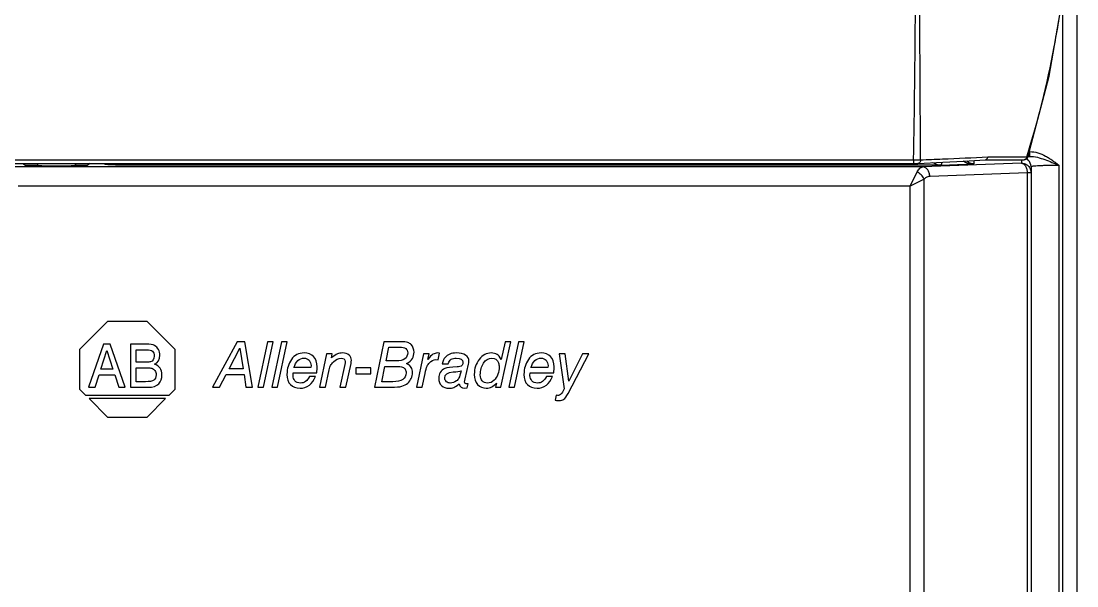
# Model space of a CAD drawing. Header units: inches. Extents: x -38 to 199, y -310 to 64.
# Drawn here: x 20.174 to 22.349, y 54.531 to 55.693 of the extents above; entities that cross this region are included whole.
import ezdxf

# ---------------------------------------------------------------- set-up
doc = ezdxf.new("R2010")
doc.units = ezdxf.units.IN
doc.header["$MEASUREMENT"] = 0
doc.layers.add('PLC', color=7, linetype='Continuous')

msp = doc.modelspace()

# ---------------------------------------------------------------- linework, layer by layer
at = {"color": 0}
msp.add_line((22.34923, 57.54018), (22.34923, 53.29765), dxfattribs=at)
at = {"layer": 'PLC', "linetype": 'Continuous'}
for p, q in [((22.29204, 55.58046), (22.32279, 55.75651)), ((22.32022, 53.32148), (22.32022, 55.74181)), ((22.24791, 55.41342), (22.29204, 55.58046)), ((22.25093, 55.42487), (22.25214, 55.42487)), ((22.25231, 55.41504), (22.25214, 55.42487)), ((20.12876, 55.40792), (22.01282, 55.40792)), ((22.01282, 55.40792), (22.02711, 55.408)), ((22.01282, 55.40792), (22.01282, 55.40005)), ((22.02183, 55.40025), (22.07278, 55.40306)), ((22.07278, 55.40306), (22.11636, 55.40545)), ((22.11636, 55.40545), (22.16055, 55.40788)), ((22.13664, 55.40657), (22.13664, 55.39936)), ((22.16032, 55.40788), (22.24039, 55.40788)), ((22.23506, 55.40788), (22.23506, 55.40102)), ((22.24605, 55.41399), (22.24791, 55.41342)), ((22.24833, 55.41504), (22.25231, 55.41504)), ((20.13664, 55.40005), (22.01282, 55.40005)), ((22.03174, 55.3933), (20.14845, 55.3933)), ((20.17768, 55.40005), (20.18361, 55.3961)), ((20.17994, 55.40005), (20.17994, 55.39854)), ((20.18056, 55.40005), (20.18056, 55.39813)), ((20.2075, 55.3961), (20.18361, 55.3961)), ((20.2075, 55.40005), (20.2075, 55.39569)), ((20.2075, 55.40005), (20.2075, 55.39569)), ((20.28624, 55.40005), (20.28624, 55.3961)), ((20.28624, 55.39569), (20.28624, 55.40005)), ((20.31014, 55.3961), (20.28624, 55.3961)), ((20.31606, 55.40005), (20.31014, 55.3961)), ((20.34633, 55.39885), (20.34603, 55.40005)), ((20.40538, 55.40005), (20.40538, 55.39681)), ((22.06944, 55.39681), (20.40538, 55.39681)), ((22.00562, 55.35395), (22.02011, 55.38293)), ((22.01282, 55.40005), (22.01465, 55.40005)), ((22.01465, 55.40005), (22.01962, 55.40015)), ((22.01962, 55.40015), (22.02185, 55.40025)), ((22.23506, 55.40102), (22.03174, 55.3933)), ((22.06944, 55.39681), (22.13664, 55.39936)), ((22.25475, 55.38148), (22.24695, 55.38125)), ((22.25475, 55.39365), (22.25475, 53.34511)), ((22.31276, 53.32139), (22.31277, 55.3964)), ((22.03458, 55.36843), (22.00562, 55.35395)), ((22.03459, 53.22522), (22.03459, 55.36844)), ((22.24695, 55.38125), (22.04664, 55.37376)), ((22.24695, 55.38125), (22.24695, 53.45288)), ((22.00562, 55.35395), (20.16813, 55.35395)), ((22.00562, 53.25356), (22.00562, 55.35395)), ((20.35208, 55.07525), (20.29442, 55.0176)), ((20.43361, 55.07525), (20.35208, 55.07525)), ((20.49127, 55.0176), (20.43361, 55.07525)), ((20.6191, 55.0336), (20.56865, 54.93978)), ((20.63464, 55.0336), (20.6191, 55.0336)), ((20.6505, 54.93978), (20.63464, 55.0336)), ((20.68158, 55.0336), (20.66183, 54.93978)), ((20.67362, 54.93978), (20.69362, 55.0336)), ((20.69362, 55.0336), (20.68158, 55.0336)), ((20.71043, 55.0336), (20.69069, 54.93978)), ((20.70247, 54.93978), (20.72247, 55.0336)), ((20.72247, 55.0336), (20.71043, 55.0336)), ((20.92158, 55.0336), (20.9019, 54.93978)), ((20.95285, 55.0336), (20.92158, 55.0336)), ((21.1626, 54.93978), (21.18285, 55.0336)), ((21.17113, 55.0336), (21.16292, 54.9971)), ((21.18285, 55.0336), (21.17113, 55.0336)), ((21.19871, 55.0336), (21.17897, 54.93978)), ((21.19075, 54.93978), (21.21075, 55.0336)), ((21.21075, 55.0336), (21.19871, 55.0336)), ((20.29442, 55.0176), (20.29442, 54.93606)), ((20.34371, 55.02836), (20.31297, 54.93978)), ((20.33811, 54.9767), (20.35073, 55.01513)), ((20.3577, 55.02836), (20.34371, 55.02836)), ((20.35073, 55.01513), (20.3633, 54.9767)), ((20.38844, 54.93978), (20.3577, 55.02836)), ((20.39941, 55.02836), (20.39941, 54.93978)), ((20.43197, 55.02836), (20.39941, 55.02836)), ((20.41135, 54.99132), (20.41135, 55.01705)), ((20.41135, 55.01705), (20.43272, 55.01705)), ((20.49127, 54.93606), (20.49127, 55.0176)), ((20.60247, 54.97742), (20.62489, 55.02054)), ((20.62489, 55.02054), (20.63145, 54.97742)), ((20.92591, 54.99398), (20.93177, 55.0222)), ((20.93177, 55.0222), (20.95304, 55.0222)), ((20.43289, 54.99132), (20.41135, 54.99132)), ((20.80324, 55.00825), (20.78897, 54.93978)), ((20.81508, 55.00825), (20.80324, 55.00825)), ((20.81343, 55.0001), (20.81508, 55.00825)), ((20.94636, 54.99398), (20.92591, 54.99398)), ((21.00298, 55.00825), (20.98833, 54.93978)), ((21.0147, 55.00825), (21.00298, 55.00825)), ((21.01203, 54.99678), (21.0147, 55.00825)), ((21.02846, 54.99666), (21.03324, 54.99615)), ((21.03578, 55.00978), (21.03152, 55.01029)), ((21.03324, 54.99615), (21.03578, 55.00978)), ((21.28247, 55.00825), (21.29317, 54.93685)), ((21.29508, 55.00825), (21.28247, 55.00825)), ((21.30215, 54.95207), (21.29508, 55.00825)), ((21.30082, 54.92704), (21.34387, 55.00825)), ((21.33031, 55.00825), (21.30215, 54.95207)), ((21.34387, 55.00825), (21.33031, 55.00825)), ((20.3633, 54.9767), (20.33811, 54.9767)), ((20.41135, 54.95108), (20.41135, 54.98001)), ((20.41135, 54.98001), (20.43449, 54.98001)), ((20.63145, 54.97742), (20.60247, 54.97742)), ((20.73419, 54.96385), (20.73464, 54.96959)), ((20.73464, 54.96959), (20.78317, 54.96959)), ((20.7712, 54.98016), (20.73604, 54.98016)), ((20.77139, 54.98436), (20.7712, 54.98016)), ((20.8012, 54.93978), (20.80871, 54.97596)), ((20.84082, 54.98634), (20.83082, 54.93978)), ((20.84324, 54.93978), (20.85375, 54.98895)), ((20.86381, 54.97971), (20.86381, 54.96723)), ((20.89457, 54.97971), (20.86381, 54.97971)), ((20.89457, 54.96723), (20.89457, 54.97971)), ((20.91693, 54.95118), (20.92355, 54.98258)), ((20.92355, 54.98258), (20.94559, 54.98258)), ((20.99999, 54.93978), (21.00623, 54.96812)), ((21.04164, 54.98825), (21.05413, 54.98825)), ((21.08865, 54.95678), (21.09585, 54.98729)), ((21.22247, 54.96385), (21.22292, 54.96959)), ((21.22292, 54.96959), (21.27145, 54.96959)), ((21.25948, 54.98016), (21.22432, 54.98016)), ((21.25967, 54.98436), (21.25948, 54.98016)), ((20.32628, 54.93978), (20.33456, 54.9654)), ((20.33456, 54.9654), (20.36684, 54.9654)), ((20.36684, 54.9654), (20.37513, 54.93978)), ((20.43032, 54.95108), (20.41135, 54.95108)), ((20.58298, 54.93978), (20.59661, 54.96602)), ((20.59661, 54.96602), (20.63324, 54.96602)), ((20.63324, 54.96602), (20.63712, 54.93978)), ((20.78037, 54.96163), (20.76789, 54.96163)), ((20.86381, 54.96723), (20.89457, 54.96723)), ((20.93992, 54.95118), (20.91693, 54.95118)), ((21.09317, 54.93825), (21.09496, 54.94666)), ((21.15336, 54.94844), (21.15126, 54.93978)), ((21.26865, 54.96163), (21.25617, 54.96163)), ((20.29442, 54.93606), (20.30686, 54.92362)), ((20.31297, 54.93978), (20.32628, 54.93978)), ((20.37513, 54.93978), (20.38844, 54.93978)), ((20.39941, 54.93978), (20.43563, 54.93978)), ((20.47883, 54.92362), (20.49127, 54.93606)), ((20.56865, 54.93978), (20.58298, 54.93978)), ((20.63712, 54.93978), (20.6505, 54.93978)), ((20.66183, 54.93978), (20.67362, 54.93978)), ((20.69069, 54.93978), (20.70247, 54.93978)), ((20.78897, 54.93978), (20.8012, 54.93978)), ((20.83082, 54.93978), (20.84324, 54.93978)), ((20.9019, 54.93978), (20.93674, 54.93978)), ((20.98833, 54.93978), (20.99999, 54.93978)), ((21.08731, 54.9378), (21.09317, 54.93825)), ((21.15126, 54.93978), (21.1626, 54.93978)), ((21.17897, 54.93978), (21.19075, 54.93978)), ((21.29317, 54.93685), (21.28942, 54.92971)), ((20.30686, 54.92362), (20.47883, 54.92362)), ((20.3142, 54.91628), (20.35208, 54.8784)), ((20.47149, 54.91628), (20.3142, 54.91628)), ((20.43361, 54.8784), (20.47149, 54.91628)), ((21.27642, 54.92373), (21.27419, 54.91315)), ((20.35208, 54.8784), (20.43361, 54.8784))]:
    msp.add_line(p, q, dxfattribs=at)
for centre, radius, start, end in [((20.27482, 56.0247), 2.06379, 349.26763, 350.76305), ((20.30834, 56.01752), 2.02953, 342.70014, 349.29071), ((21.66186, 65.41717), 10.01583, 272.089889, 272.349387), ((21.67634, 65.055), 9.65337, 272.351589, 272.906566), ((22.2132, 65.52874), 10.1148, 269.731723, 270.186084), ((22.24039, 55.41575), 0.00787, 269.98889, 342.77089), ((22.23502, 55.39357), 0.01976, 45.0493, 57.46571), ((22.2731, 54.9385), 0.47699, 92.49791, 93.03221), ((22.23508, 55.39365), 0.01967, 0.0029, 45.0218)]:
    msp.add_arc(centre, radius, start, end, dxfattribs=at)
for points, knots in [([(22.01282, 55.40792), (22.01481, 55.51085), (22.01703, 55.71675), (22.01786, 56.02561), (22.01703, 56.33446), (22.01481, 56.54036), (22.01282, 56.64329)], [0, 0, 0, 0, 0.2499996, 0.5, 0.7500004, 1, 1, 1, 1]), ([(22.02711, 55.408), (22.02696, 55.45946), (22.02634, 55.56239), (22.02515, 55.76826), (22.02453, 56.02561), (22.02515, 56.28295), (22.02634, 56.48882), (22.02696, 56.59175), (22.02711, 56.64321)], [0, 0, 0, 0, 0.1249872, 0.249989, 0.5, 0.750011, 0.8750128, 1, 1, 1, 1]), ([(22.25214, 55.42487), (22.25781, 55.42488), (22.26919, 55.42292), (22.28226, 55.41718), (22.29206, 55.41142), (22.29914, 55.40666), (22.30486, 55.40245), (22.3094, 55.39901), (22.31168, 55.39732), (22.31277, 55.3964)], [0, 0, 0, 0, 0.2496436, 0.4995455, 0.6246527, 0.7497641, 0.8748814, 0.9374389, 1, 1, 1, 1]), ([(22.02711, 55.408), (22.02712, 55.40703), (22.0269, 55.40514), (22.02582, 55.40264), (22.0241, 55.40082), (22.02257, 55.4003), (22.02185, 55.40025)], [0, 0, 0, 0, 0.2854311, 0.550643, 0.7864905, 1, 1, 1, 1]), ([(22.13664, 55.39936), (22.13096, 55.39934), (22.12319, 55.40068), (22.11648, 55.40427), (22.1149, 55.40534)], [0, 0, 0, 0, 0.7489109, 1, 1, 1, 1]), ([(22.13664, 55.39936), (22.13415, 55.39946), (22.12894, 55.40068), (22.12454, 55.40378), (22.12265, 55.40576)], [0, 0, 0, 0, 0.4762391, 1, 1, 1, 1]), ([(22.16055, 55.40788), (22.16119, 55.40792), (22.1625, 55.40831), (22.16413, 55.40969), (22.1653, 55.41168), (22.16572, 55.41323), (22.16584, 55.41405)], [0, 0, 0, 0, 0.2177518, 0.4541128, 0.7164603, 1, 1, 1, 1]), ([(22.24605, 55.41399), (22.24604, 55.41315), (22.24559, 55.41191), (22.24474, 55.41051), (22.24383, 55.4093), (22.24241, 55.40822), (22.24104, 55.40788), (22.24039, 55.40788)], [0, 0, 0, 0, 0.280429, 0.4186807, 0.5467785, 0.7831667, 1, 1, 1, 1]), ([(22.25231, 55.41504), (22.25756, 55.41508), (22.26807, 55.41346), (22.28314, 55.4086), (22.29549, 55.40372), (22.30534, 55.39955), (22.31033, 55.39753), (22.31277, 55.3964)], [0, 0, 0, 0, 0.2472157, 0.4955672, 0.7465649, 0.8730764, 1, 1, 1, 1]), ([(20.28624, 55.3961), (20.28624, 55.39602), (20.28589, 55.39591), (20.2854, 55.3958), (20.28441, 55.39568), (20.28313, 55.39556), (20.28148, 55.39544), (20.27864, 55.39528), (20.27435, 55.3951), (20.26847, 55.39494), (20.26175, 55.39482), (20.25445, 55.39474), (20.24687, 55.39472), (20.23929, 55.39474), (20.232, 55.39482), (20.22528, 55.39494), (20.21939, 55.3951), (20.21511, 55.39528), (20.21227, 55.39544), (20.21061, 55.39556), (20.20933, 55.39568), (20.20835, 55.3958), (20.20785, 55.39591), (20.2075, 55.39602), (20.2075, 55.3961)], [0, 0, 0, 0, 0.0029565, 0.0103496, 0.0223616, 0.0389445, 0.0599376, 0.0851343, 0.1472175, 0.2228223, 0.3090859, 0.4026741, 0.4999993, 0.5973245, 0.6909128, 0.7771766, 0.8527815, 0.9148649, 0.9400617, 0.9610551, 0.9776381, 0.9896502, 0.9970434, 1, 1, 1, 1]), ([(20.40538, 55.39681), (20.40157, 55.39681), (20.39407, 55.39684), (20.38319, 55.39695), (20.37314, 55.39713), (20.36433, 55.39737), (20.35791, 55.39763), (20.35364, 55.39787), (20.35114, 55.39805), (20.34919, 55.39823), (20.3477, 55.39841), (20.34689, 55.3986), (20.34636, 55.39873), (20.34633, 55.39885)], [0, 0, 0, 0, 0.1935128, 0.3800294, 0.5518654, 0.7027278, 0.8269844, 0.8775714, 0.9198581, 0.9534406, 0.9780029, 0.9934368, 1, 1, 1, 1]), ([(22.02011, 55.38293), (22.02086, 55.38442), (22.02245, 55.38712), (22.02593, 55.3912), (22.02948, 55.39313), (22.03174, 55.3933)], [0, 0, 0, 0, 0.3114964, 0.5779298, 1, 1, 1, 1]), ([(22.03459, 55.36844), (22.03315, 55.37159), (22.02897, 55.37731), (22.02326, 55.38148), (22.02011, 55.38293)], [0, 0, 0, 0, 0.4999951, 1, 1, 1, 1]), ([(22.04622, 55.37378), (22.04616, 55.37628), (22.04538, 55.38112), (22.04229, 55.38746), (22.03762, 55.39198), (22.03363, 55.39324), (22.03174, 55.3933)], [0, 0, 0, 0, 0.2823568, 0.5478294, 0.785715, 1, 1, 1, 1]), ([(22.06944, 55.39681), (22.06799, 55.39685), (22.06212, 55.39737), (22.05634, 55.39946), (22.05265, 55.40194)], [0, 0, 0, 0, 0.2460291, 1, 1, 1, 1]), ([(22.06944, 55.39681), (22.06967, 55.39689), (22.07013, 55.39747), (22.07095, 55.39948), (22.0713, 55.40144), (22.07154, 55.40295)], [0, 0, 0, 0, 0.1133951, 0.3065313, 1, 1, 1, 1]), ([(22.23506, 55.40102), (22.2376, 55.40103), (22.24274, 55.40006), (22.24929, 55.39577), (22.25371, 55.38925), (22.25475, 55.38405), (22.25475, 55.38148)], [0, 0, 0, 0, 0.2482483, 0.4971768, 0.7477532, 1, 1, 1, 1]), ([(22.23506, 55.40102), (22.23664, 55.40094), (22.24008, 55.39952), (22.24381, 55.39492), (22.2463, 55.38859), (22.24691, 55.38376), (22.24695, 55.38125)], [0, 0, 0, 0, 0.1903999, 0.4208723, 0.6966598, 1, 1, 1, 1]), ([(22.31277, 55.3964), (22.30897, 55.39639), (22.30154, 55.39635), (22.29077, 55.3962), (22.28086, 55.39595), (22.27219, 55.39562), (22.2659, 55.39527), (22.26172, 55.39495), (22.2593, 55.39472), (22.25741, 55.39448), (22.25599, 55.39422), (22.25522, 55.39402), (22.25475, 55.39378), (22.25475, 55.39365)], [0, 0, 0, 0, 0.1953233, 0.382677, 0.5549371, 0.7057163, 0.8293709, 0.8795632, 0.9213585, 0.9543981, 0.9784342, 0.9933912, 1, 1, 1, 1]), ([(22.04664, 55.37376), (22.0445, 55.37368), (22.04004, 55.37265), (22.03623, 55.37008), (22.03459, 55.36844)], [0, 0, 0, 0, 0.480319, 1, 1, 1, 1])]:
    msp.add_open_spline(points, degree=3, knots=knots, dxfattribs=at)
for points in [[(20.3524, 55.39981), (20.35045, 55.39919), (20.34838, 55.39885), (20.34633, 55.39885)], [(20.97075, 55.03201), (20.9682, 55.03303), (20.96222, 55.0336), (20.95285, 55.0336)], [(20.44888, 55.02552), (20.44551, 55.0274), (20.43986, 55.02836), (20.43197, 55.02836)], [(20.43272, 55.01705), (20.43831, 55.01705), (20.44231, 55.01591), (20.44466, 55.01375)], [(20.44466, 55.01375), (20.447, 55.01158), (20.4482, 55.00827), (20.4482, 55.00395)], [(20.45698, 55.01747), (20.45494, 55.02096), (20.4522, 55.02367), (20.44888, 55.02552)], [(20.46014, 55.00551), (20.46014, 55.00996), (20.45905, 55.01393), (20.45698, 55.01747)], [(20.95304, 55.0222), (20.95935, 55.0222), (20.96381, 55.02124), (20.96647, 55.01938)], [(20.96647, 55.01938), (20.9691, 55.01755), (20.97043, 55.01475), (20.97043, 55.01092)], [(20.97755, 55.02746), (20.97559, 55.02946), (20.9733, 55.03099), (20.97075, 55.03201)], [(20.98355, 55.01169), (20.98355, 55.01819), (20.98152, 55.02341), (20.97755, 55.02746)], [(20.98032, 54.99882), (20.98247, 55.00271), (20.98355, 55.00698), (20.98355, 55.01169)], [(20.44089, 54.99221), (20.43871, 54.99162), (20.43609, 54.99132), (20.43289, 54.99132)], [(20.4482, 55.00395), (20.4482, 54.99745), (20.44574, 54.99354), (20.44089, 54.99221)], [(20.44877, 54.98723), (20.45631, 54.99071), (20.46014, 54.99679), (20.46014, 55.00551)], [(20.731, 54.99704), (20.72476, 54.98819), (20.72171, 54.97793), (20.72171, 54.96628)], [(20.75725, 55.01029), (20.74591, 55.01029), (20.73718, 55.00583), (20.731, 54.99704)], [(20.73604, 54.98016), (20.73999, 54.99315), (20.74706, 54.99971), (20.75712, 54.99971)], [(20.75712, 54.99971), (20.76145, 54.99971), (20.76489, 54.99825), (20.76749, 54.9953)], [(20.7766, 55.00295), (20.77177, 55.0078), (20.76527, 55.01029), (20.75725, 55.01029)], [(20.76749, 54.9953), (20.77005, 54.99239), (20.77139, 54.9887), (20.77139, 54.98436)], [(20.78387, 54.9815), (20.78387, 54.99092), (20.78145, 54.99806), (20.7766, 55.00295)], [(20.81152, 54.98462), (20.81266, 54.98678), (20.8147, 54.9894), (20.81774, 54.99234)], [(20.82572, 55.00838), (20.82241, 55.0071), (20.81827, 55.0043), (20.81343, 55.0001)], [(20.81774, 54.99234), (20.82279, 54.99723), (20.82801, 54.99971), (20.83343, 54.99971)], [(20.83655, 55.01029), (20.83266, 55.01029), (20.82903, 55.00965), (20.82572, 55.00838)], [(20.83343, 54.99971), (20.8389, 54.99971), (20.84171, 54.99736), (20.84171, 54.99271)], [(20.84961, 55.00608), (20.84636, 55.00889), (20.84203, 55.01029), (20.83655, 55.01029)], [(20.84171, 54.99271), (20.84171, 54.99118), (20.8414, 54.98907), (20.84082, 54.98634)], [(20.85451, 54.99532), (20.85451, 54.99971), (20.85285, 55.00328), (20.84961, 55.00608)], [(20.85375, 54.98895), (20.85425, 54.99131), (20.85451, 54.99341), (20.85451, 54.99532)], [(20.97043, 55.01092), (20.97043, 54.99959), (20.96241, 54.99398), (20.94636, 54.99398)], [(20.96833, 54.98882), (20.97419, 54.99156), (20.97814, 54.99487), (20.98032, 54.99882)], [(21.0105, 54.98303), (21.01177, 54.9857), (21.01336, 54.98806), (21.01528, 54.99016)], [(21.0226, 55.00754), (21.01954, 55.0057), (21.01604, 55.00214), (21.01203, 54.99678)], [(21.01528, 54.99016), (21.01922, 54.99449), (21.02362, 54.99666), (21.02846, 54.99666)], [(21.03152, 55.01029), (21.02859, 55.01029), (21.02559, 55.00933), (21.0226, 55.00754)], [(21.0475, 55.00131), (21.04496, 54.99844), (21.04305, 54.99411), (21.04164, 54.98825)], [(21.05706, 55.00791), (21.05317, 55.00634), (21.04999, 55.00411), (21.0475, 55.00131)], [(21.05413, 54.98825), (21.0554, 54.99264), (21.05738, 54.99564), (21.05999, 54.99729)], [(21.07133, 55.01029), (21.06566, 55.01029), (21.06088, 55.00946), (21.05706, 55.00791)], [(21.05999, 54.99729), (21.06254, 54.99889), (21.0661, 54.99971), (21.07069, 54.99971)], [(21.07069, 54.99971), (21.07973, 54.99971), (21.08426, 54.99685), (21.08426, 54.99118)], [(21.08967, 55.0057), (21.08508, 55.00876), (21.07897, 55.01029), (21.07133, 55.01029)], [(21.08426, 54.99118), (21.08426, 54.98621), (21.08222, 54.98335), (21.07814, 54.98244)], [(21.09655, 54.99309), (21.09655, 54.99844), (21.09426, 55.00264), (21.08967, 55.0057)], [(21.09585, 54.98729), (21.09629, 54.98927), (21.09655, 54.99118), (21.09655, 54.99309)], [(21.11782, 54.99723), (21.11101, 54.9885), (21.10763, 54.97812), (21.10763, 54.96608)], [(21.14285, 55.01029), (21.13292, 55.01029), (21.12457, 55.00589), (21.11782, 54.99723)], [(21.1268, 54.98952), (21.13126, 54.99628), (21.13687, 54.99971), (21.14349, 54.99971)], [(21.15449, 55.00745), (21.15113, 55.00933), (21.14725, 55.01029), (21.14285, 55.01029)], [(21.14349, 54.99971), (21.1505, 54.99971), (21.15515, 54.99653), (21.15742, 54.99028)], [(21.16292, 54.9971), (21.16062, 55.00214), (21.15782, 55.00557), (21.15449, 55.00745)], [(21.15742, 54.99028), (21.1584, 54.98761), (21.15891, 54.98475), (21.15891, 54.98182)], [(21.21928, 54.99704), (21.21305, 54.98819), (21.20999, 54.97793), (21.20999, 54.96628)], [(21.24553, 55.01029), (21.23419, 55.01029), (21.22547, 55.00583), (21.21928, 54.99704)], [(21.22432, 54.98016), (21.22827, 54.99315), (21.23534, 54.99971), (21.2454, 54.99971)], [(21.2454, 54.99971), (21.24973, 54.99971), (21.25317, 54.99825), (21.25577, 54.9953)], [(21.26488, 55.00295), (21.26005, 55.0078), (21.25356, 55.01029), (21.24553, 55.01029)], [(21.25577, 54.9953), (21.25833, 54.99239), (21.25967, 54.9887), (21.25967, 54.98436)], [(21.27215, 54.9815), (21.27215, 54.99092), (21.26973, 54.99806), (21.26488, 55.00295)], [(20.43449, 54.98001), (20.43763, 54.98001), (20.44054, 54.97959), (20.44316, 54.97883)], [(20.44316, 54.97883), (20.44574, 54.97809), (20.44785, 54.97646), (20.44957, 54.97406)], [(20.46408, 54.9651), (20.46408, 54.9764), (20.45894, 54.98374), (20.44877, 54.98723)], [(20.44957, 54.97406), (20.45128, 54.97165), (20.45214, 54.96876), (20.45214, 54.9654)], [(20.78317, 54.96959), (20.78362, 54.97462), (20.78387, 54.97857), (20.78387, 54.9815)], [(20.80871, 54.97596), (20.80948, 54.97952), (20.81037, 54.98245), (20.81152, 54.98462)], [(20.96719, 54.9694), (20.96719, 54.95723), (20.95808, 54.95118), (20.93992, 54.95118)], [(20.94559, 54.98258), (20.95285, 54.98258), (20.95763, 54.98207), (20.95998, 54.98117)], [(20.95998, 54.98117), (20.96228, 54.98029), (20.96406, 54.97876), (20.96531, 54.97671)], [(20.96531, 54.97671), (20.96655, 54.97468), (20.96719, 54.9722), (20.96719, 54.9694)], [(20.97776, 54.98054), (20.9761, 54.9836), (20.97292, 54.98634), (20.96833, 54.98882)], [(20.97046, 54.94835), (20.97699, 54.95405), (20.98031, 54.96124), (20.98031, 54.96997)], [(20.98031, 54.96997), (20.98031, 54.97398), (20.97941, 54.97749), (20.97776, 54.98054)], [(21.00623, 54.96812), (21.00782, 54.97538), (21.00922, 54.98035), (21.0105, 54.98303)], [(21.03757, 54.97042), (21.03547, 54.96685), (21.03445, 54.96284), (21.03445, 54.95831)], [(21.04719, 54.97849), (21.04285, 54.97666), (21.03967, 54.97398), (21.03757, 54.97042)], [(21.04693, 54.9585), (21.04693, 54.96628), (21.05273, 54.97054), (21.06438, 54.97117)], [(21.07241, 54.98181), (21.05986, 54.98143), (21.05145, 54.98029), (21.04719, 54.97849)], [(21.06438, 54.97117), (21.07158, 54.97156), (21.07706, 54.97233), (21.08088, 54.97335)], [(21.07814, 54.98244), (21.07648, 54.98207), (21.07457, 54.98188), (21.07241, 54.98181)], [(21.08088, 54.97335), (21.07897, 54.96621), (21.07738, 54.96137), (21.07603, 54.95889)], [(21.12012, 54.96519), (21.12012, 54.97462), (21.12234, 54.98277), (21.1268, 54.98952)], [(21.15891, 54.98182), (21.15891, 54.97659), (21.15795, 54.9715), (21.15609, 54.96654)], [(21.27145, 54.96959), (21.2719, 54.97462), (21.27215, 54.97857), (21.27215, 54.9815)], [(20.44745, 54.95439), (20.44437, 54.95217), (20.43866, 54.95108), (20.43032, 54.95108)], [(20.43563, 54.93978), (20.4458, 54.93978), (20.45305, 54.94212), (20.45747, 54.94692)], [(20.45214, 54.9654), (20.45214, 54.96029), (20.45054, 54.95662), (20.44745, 54.95439)], [(20.45747, 54.94692), (20.46185, 54.95169), (20.46408, 54.95776), (20.46408, 54.9651)], [(20.72171, 54.96628), (20.72171, 54.9571), (20.72413, 54.95003), (20.72897, 54.94513)], [(20.73793, 54.95301), (20.7354, 54.95608), (20.73419, 54.95971), (20.73419, 54.96385)], [(20.74954, 54.94838), (20.74432, 54.94838), (20.7405, 54.94991), (20.73793, 54.95301)], [(20.76789, 54.96163), (20.76368, 54.95277), (20.75757, 54.94838), (20.74954, 54.94838)], [(20.7679, 54.94396), (20.77355, 54.94806), (20.77769, 54.95398), (20.78037, 54.96163)], [(20.95846, 54.94188), (20.96311, 54.94328), (20.96712, 54.94545), (20.97046, 54.94835)], [(21.03445, 54.95831), (21.03445, 54.95188), (21.03636, 54.94685), (21.04031, 54.94322)], [(21.05016, 54.95116), (21.04801, 54.95303), (21.04693, 54.95545), (21.04693, 54.9585)], [(21.05801, 54.94838), (21.05496, 54.94838), (21.05234, 54.94927), (21.05016, 54.95116)], [(21.07076, 54.95269), (21.06687, 54.94978), (21.0626, 54.94838), (21.05801, 54.94838)], [(21.06554, 54.9395), (21.06846, 54.94061), (21.07215, 54.94296), (21.07655, 54.94659)], [(21.07603, 54.95889), (21.07464, 54.95634), (21.07292, 54.9543), (21.07076, 54.95269)], [(21.07655, 54.94659), (21.07814, 54.94073), (21.08171, 54.9378), (21.08731, 54.9378)], [(21.08776, 54.95099), (21.08776, 54.95233), (21.08805, 54.95423), (21.08865, 54.95678)], [(21.08897, 54.94768), (21.08814, 54.94838), (21.08776, 54.94946), (21.08776, 54.95099)], [(21.09496, 54.94666), (21.09171, 54.94666), (21.0898, 54.94698), (21.08897, 54.94768)], [(21.10763, 54.96608), (21.10763, 54.9571), (21.10992, 54.95016), (21.11451, 54.94519)], [(21.12406, 54.9529), (21.12139, 54.95596), (21.12012, 54.96003), (21.12012, 54.96519)], [(21.1347, 54.94838), (21.13024, 54.94838), (21.12674, 54.94984), (21.12406, 54.9529)], [(21.13234, 54.9378), (21.14037, 54.9378), (21.14738, 54.94131), (21.15336, 54.94844)], [(21.14852, 54.95411), (21.14476, 54.95029), (21.14018, 54.94838), (21.1347, 54.94838)], [(21.15609, 54.96654), (21.15419, 54.9615), (21.15171, 54.95736), (21.14852, 54.95411)], [(21.20999, 54.96628), (21.20999, 54.9571), (21.21241, 54.95003), (21.21725, 54.94513)], [(21.22621, 54.95301), (21.22368, 54.95608), (21.22247, 54.95971), (21.22247, 54.96385)], [(21.23782, 54.94838), (21.2326, 54.94838), (21.22878, 54.94991), (21.22621, 54.95301)], [(21.25617, 54.96163), (21.25196, 54.95277), (21.24585, 54.94838), (21.23782, 54.94838)], [(21.25618, 54.94396), (21.26184, 54.94806), (21.26598, 54.95398), (21.26865, 54.96163)], [(20.72897, 54.94513), (20.73381, 54.94022), (20.74037, 54.9378), (20.74865, 54.9378)], [(20.74865, 54.9378), (20.75578, 54.9378), (20.76222, 54.93984), (20.7679, 54.94396)], [(20.93674, 54.93978), (20.94655, 54.93978), (20.95381, 54.94048), (20.95846, 54.94188)], [(21.04031, 54.94322), (21.04419, 54.93965), (21.04935, 54.9378), (21.05578, 54.9378)], [(21.05578, 54.9378), (21.05935, 54.9378), (21.0626, 54.93838), (21.06554, 54.9395)], [(21.11451, 54.94519), (21.1191, 54.94022), (21.12502, 54.9378), (21.13234, 54.9378)], [(21.21725, 54.94513), (21.22209, 54.94022), (21.22865, 54.9378), (21.23693, 54.9378)], [(21.23693, 54.9378), (21.24406, 54.9378), (21.2505, 54.93984), (21.25618, 54.94396)], [(21.28942, 54.92971), (21.28699, 54.92513), (21.28413, 54.92277), (21.28088, 54.92277)], [(21.29209, 54.91506), (21.29464, 54.91698), (21.2976, 54.92097), (21.30082, 54.92704)], [(21.27419, 54.91315), (21.27827, 54.91252), (21.2812, 54.9122), (21.28298, 54.9122)], [(21.28088, 54.92277), (21.27967, 54.92277), (21.2782, 54.92309), (21.27642, 54.92373)], [(21.28298, 54.9122), (21.28649, 54.9122), (21.28954, 54.91315), (21.29209, 54.91506)]]:
    msp.add_open_spline(points, degree=3, dxfattribs=at)

doc.saveas('drawing.dxf')
